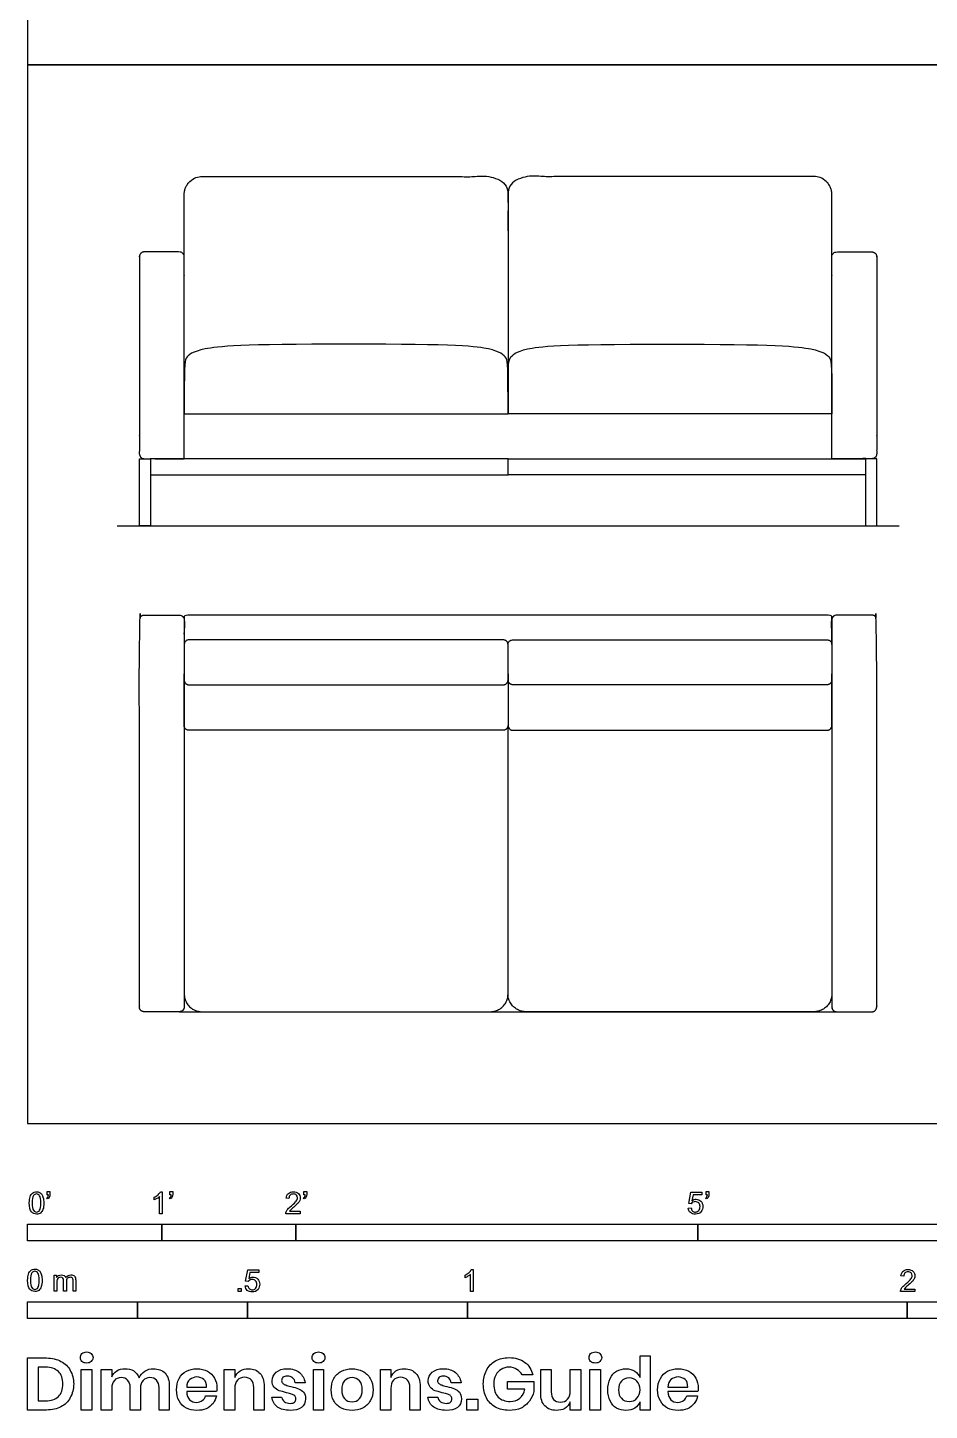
# Model space of a CAD drawing. Header units: metres. Extents: x 0 to 74.2, y -1.2 to 25.5.
# Drawn here: x 0 to 2.05, y -0.652 to 2.491 of the extents above; entities that cross this region are included whole.
import ezdxf

# ---------------------------------------------------------------- set-up
doc = ezdxf.new("R2010")
doc.units = ezdxf.units.M
doc.header["$MEASUREMENT"] = 0
for name, color, linetype, true_color in [('AG-DIAGRAM', 7, 'Continuous', 0xfecc66), ('AG-FURNITURE', 7, 'Continuous', 0x66ccff), ('N-SYMB', 7, 'Continuous', 0x800040), ('X-DIMENSIONS.GUIDE', 7, 'Continuous', 0x800080), ('X-VPRT', 6, 'Continuous', 0xff00ff)]:
    doc.layers.add(name, color=color, linetype=linetype, true_color=true_color)

msp = doc.modelspace()

# ---------------------------------------------------------------- linework, layer by layer
at = {"layer": 'AG-DIAGRAM'}
msp.add_lwpolyline([(0.2032, 1.3589), (1.9812, 1.3589)], dxfattribs=at)
at = {"layer": 'AG-FURNITURE'}
msp.add_line((0.3451, 0.254), (1.8393, 0.254), dxfattribs=at)
for points in [[(0.254, 1.3589), (0.254, 1.5113), (0.2794, 1.5113), (0.2794, 1.3589)], [(0.2794, 1.5113), (0.2794, 1.4747), (1.0922, 1.4747), (1.0922, 1.5113)], [(1.905, 1.5113), (1.905, 1.4747), (1.0922, 1.4747), (1.0922, 1.5113)], [(1.9304, 1.3589), (1.9304, 1.5113), (1.905, 1.5113), (1.905, 1.3589)]]:
    msp.add_lwpolyline(points, close=True, dxfattribs=at)
msp.add_lwpolyline([(1.0922, 0.2945), (1.0922, 0.9047)], dxfattribs=at)
for points, weights, knots in [([(0.356, 1.9703), (0.356, 2.0444), (0.356, 2.1121), (0.356, 2.1526), (0.3965, 2.1526), (0.5443, 2.1526), (0.7302, 2.1526), (0.9039, 2.1526), (1.0517, 2.1526), (1.0922, 2.1526), (1.0922, 2.1121), (1.0922, 2.0444), (1.0922, 1.6129)], [1, 1, 1, 0.707106781187, 1, 1, 1, 1, 1, 0.707106781187, 1, 1, 1], [-1.971836, -1.971836, -1.971836, -1.485655, -1.485655, -1.276895, -1.276895, -0.057042, -0.057042, 1.162812, 1.162812, 1.371572, 1.371572, 1.857753, 1.857753, 1.857753]), ([(1.8284, 1.9703), (1.8284, 2.0444), (1.8284, 2.1121), (1.8284, 2.1526), (1.7879, 2.1526), (1.6401, 2.1526), (1.4541, 2.1526), (1.2805, 2.1526), (1.1327, 2.1526), (1.0922, 2.1526), (1.0922, 2.1121), (1.0922, 2.0444), (1.0922, 1.6129)], [1, 1, 1, 0.707106781187, 1, 1, 1, 1, 1, 0.707106781187, 1, 1, 1], [-1.971836, -1.971836, -1.971836, -1.485655, -1.485655, -1.276895, -1.276895, -0.057042, -0.057042, 1.162812, 1.162812, 1.371572, 1.371572, 1.857753, 1.857753, 1.857753]), ([(0.356, 1.5113), (0.2851, 1.5113), (0.2649, 1.5113), (0.254, 1.5113), (0.254, 1.5222), (0.254, 1.7463), (0.254, 1.9703), (0.254, 1.9812), (0.2649, 1.9812), (0.2796, 1.9812), (0.3451, 1.9812), (0.356, 1.9812), (0.356, 1.9703), (0.356, 1.748), (0.356, 1.5113)], [1, 1, 1, 0.707106781186, 1, 1, 1, 0.707106781186, 1, 1, 1, 0.707106781186, 1, 1, 1], [0, 0, 0, 0.13233, 0.13233, 0.188485, 0.188485, 1.658654, 1.658654, 1.714808, 1.714808, 1.811389, 1.811389, 1.867543, 1.867543, 3.372326, 3.372326, 3.372326]), ([(1.8284, 1.5113), (1.8993, 1.5113), (1.9195, 1.5113), (1.9304, 1.5113), (1.9304, 1.5222), (1.9304, 1.7463), (1.9304, 1.9703), (1.9304, 1.9812), (1.9195, 1.9812), (1.9048, 1.9812), (1.8393, 1.9812), (1.8284, 1.9812), (1.8284, 1.9703), (1.8284, 1.748), (1.8284, 1.5113)], [1, 1, 1, 0.707106781186, 1, 1, 1, 0.707106781186, 1, 1, 1, 0.707106781186, 1, 1, 1], [0, 0, 0, 0.13233, 0.13233, 0.188485, 0.188485, 1.658654, 1.658654, 1.714808, 1.714808, 1.811389, 1.811389, 1.867543, 1.867543, 3.372326, 3.372326, 3.372326]), ([(0.356, 1.1448), (0.356, 1.1557), (0.3451, 1.1557), (0.2826, 1.1557), (0.2649, 1.1557), (0.254, 1.1557), (0.254, 1.1448), (0.254, 0.489), (0.254, 0.2649), (0.254, 0.254), (0.2649, 0.254), (0.2796, 0.254), (0.3451, 0.254), (0.356, 0.254), (0.356, 0.2649), (0.356, 0.4821), (0.356, 1.1448)], [1, 0.707106781195, 1, 1, 1, 0.707106781186, 1, 1, 1, 0.707106781186, 1, 1, 1, 0.707106781186, 1, 1, 1], [0, 0, 0, 0.056154, 0.056154, 0.172097, 0.172097, 0.228251, 0.228251, 1.69842, 1.69842, 1.754574, 1.754574, 1.851156, 1.851156, 1.90731, 1.90731, 3.377438, 3.377438, 3.377438]), ([(1.8284, 1.1448), (1.8284, 1.1557), (1.8393, 1.1557), (1.9018, 1.1557), (1.9195, 1.1557), (1.9304, 1.1557), (1.9304, 1.1448), (1.9304, 0.489), (1.9304, 0.2649), (1.9304, 0.254), (1.9195, 0.254), (1.9048, 0.254), (1.8393, 0.254), (1.8284, 0.254), (1.8284, 0.2649), (1.8284, 0.4821), (1.8284, 1.1448)], [1, 0.707106781195, 1, 1, 1, 0.707106781186, 1, 1, 1, 0.707106781186, 1, 1, 1, 0.707106781186, 1, 1, 1], [0, 0, 0, 0.056154, 0.056154, 0.172097, 0.172097, 0.228251, 0.228251, 1.69842, 1.69842, 1.754574, 1.754574, 1.851156, 1.851156, 1.90731, 1.90731, 3.377438, 3.377438, 3.377438]), ([(1.8283, 1.0886), (1.8284, 1.1076), (1.8284, 1.1448), (1.8284, 1.1557), (1.8175, 1.1557), (1.2623, 1.1557), (1.0922, 1.1557), (0.9221, 1.1557), (0.3669, 1.1557), (0.356, 1.1557), (0.356, 1.1448), (0.356, 1.1076), (0.3561, 1.0886)], [0.95374418418, 1, 1, 0.707106781195, 1, 1, 1, 1, 1, 0.707106781195, 1, 1, 0.95374418418], [-3.554389, -3.554389, -3.554389, -3.437589, -3.437589, -3.38102, -3.38102, -2.892536, -2.892536, -2.404051, -2.404051, -2.347482, -2.347482, -2.230683, -2.230683, -2.230683]), ([(0.7302, 0.9973), (0.4375, 0.9973), (0.3669, 0.9973), (0.356, 0.9973), (0.356, 1.0082), (0.356, 1.0229), (0.356, 1.0886), (0.356, 1.0995), (0.3669, 1.0995), (0.4279, 1.0995), (0.7302, 1.0995), (1.0457, 1.0995), (1.0813, 1.0995), (1.0922, 1.0995), (1.0922, 1.0886), (1.0922, 1.0229), (1.0922, 1.0082), (1.0922, 0.9973), (1.0813, 0.9973), (1.0361, 0.9973), (0.7302, 0.9973)], [1, 1, 1, 0.707106781186, 1, 1, 1, 0.707106781186, 1, 1, 1, 1, 1, 0.707106781186, 1, 1, 1, 0.707106781186, 1, 1, 1], [-1.235469, -1.235469, -1.235469, -0.772517, -0.772517, -0.716363, -0.716363, -0.619782, -0.619782, -0.563628, -0.563628, -0.150765, -0.150765, 0.262097, 0.262097, 0.318251, 0.318251, 0.414833, 0.414833, 0.470987, 0.470987, 0.933938, 0.933938, 0.933938]), ([(1.4541, 0.9973), (1.7469, 0.9973), (1.8175, 0.9973), (1.8284, 0.9973), (1.8284, 1.0082), (1.8284, 1.0229), (1.8284, 1.0886), (1.8284, 1.0995), (1.8175, 1.0995), (1.7565, 1.0995), (1.4541, 1.0995), (1.1387, 1.0995), (1.1031, 1.0995), (1.0922, 1.0995), (1.0922, 1.0886), (1.0922, 1.0229), (1.0922, 1.0082), (1.0922, 0.9973), (1.1031, 0.9973), (1.1483, 0.9973), (1.4541, 0.9973)], [1, 1, 1, 0.707106781186, 1, 1, 1, 0.707106781186, 1, 1, 1, 1, 1, 0.707106781186, 1, 1, 1, 0.707106781186, 1, 1, 1], [-1.235469, -1.235469, -1.235469, -0.772517, -0.772517, -0.716363, -0.716363, -0.619782, -0.619782, -0.563628, -0.563628, -0.150765, -0.150765, 0.262097, 0.262097, 0.318251, 0.318251, 0.414833, 0.414833, 0.470987, 0.470987, 0.933938, 0.933938, 0.933938]), ([(1.0922, 1.0224), (1.0922, 0.9194), (1.0922, 0.9047), (1.0922, 0.8938), (1.0813, 0.8938), (1.0361, 0.8938), (0.7302, 0.8938), (0.4375, 0.8938), (0.3669, 0.8938), (0.356, 0.8938), (0.356, 0.9047), (0.356, 0.9194), (0.356, 1.0224)], [1, 1, 1, 0.707106781186, 1, 1, 1, 1, 1, 0.707106781186, 1, 1, 1], [-1.851156, -1.851156, -1.851156, -1.754574, -1.754574, -1.69842, -1.69842, -1.235469, -1.235469, -0.772517, -0.772517, -0.716363, -0.716363, -0.619782, -0.619782, -0.619782]), ([(1.0922, 1.0224), (1.0922, 0.9194), (1.0922, 0.9047), (1.0922, 0.8938), (1.1031, 0.8938), (1.1483, 0.8938), (1.4541, 0.8938), (1.7469, 0.8938), (1.8175, 0.8938), (1.8284, 0.8938), (1.8284, 0.9047), (1.8284, 0.9194), (1.8284, 1.0224)], [1, 1, 1, 0.707106781186, 1, 1, 1, 1, 1, 0.707106781186, 1, 1, 1], [-1.851156, -1.851156, -1.851156, -1.754574, -1.754574, -1.69842, -1.69842, -1.235469, -1.235469, -0.772517, -0.772517, -0.716363, -0.716363, -0.619782, -0.619782, -0.619782]), ([(0.356, 0.2945), (0.356, 0.254), (0.3965, 0.254), (0.5443, 0.254), (0.7302, 0.254), (0.9162, 0.254), (1.0517, 0.254), (1.0922, 0.254), (1.0922, 0.2945)], [1, 0.707106781187, 1, 1, 1, 1, 1, 0.707106781187, 1], [-1.485655, -1.485655, -1.485655, -1.276895, -1.276895, -0.057042, -0.057042, 1.162812, 1.162812, 1.371572, 1.371572, 1.371572]), ([(1.8284, 0.2945), (1.8284, 0.254), (1.7879, 0.254), (1.6401, 0.254), (1.4541, 0.254), (1.2682, 0.254), (1.1327, 0.254), (1.0922, 0.254), (1.0922, 0.2945)], [1, 0.707106781187, 1, 1, 1, 1, 1, 0.707106781187, 1], [-1.485655, -1.485655, -1.485655, -1.276895, -1.276895, -0.057042, -0.057042, 1.162812, 1.162812, 1.371572, 1.371572, 1.371572])]:
    msp.add_rational_spline(points, weights, degree=2, knots=knots, dxfattribs=at)
for points in [[(0.7302, 1.7716), (0.9794, 1.7716), (1.0646, 1.7617), (1.0922, 1.7409), (1.0922, 1.7211), (1.0922, 1.6129), (0.9929, 1.6129), (0.8677, 1.6129), (0.7302, 1.6129), (0.5928, 1.6129), (0.4681, 1.6129), (0.356, 1.6129), (0.356, 1.7211), (0.356, 1.7409), (0.3837, 1.7617), (0.4815, 1.7716), (0.7302, 1.7716)], [(1.4541, 1.7716), (1.205, 1.7716), (1.1198, 1.7617), (1.0922, 1.7409), (1.0922, 1.7211), (1.0922, 1.6129), (1.1915, 1.6129), (1.3167, 1.6129), (1.4541, 1.6129), (1.5916, 1.6129), (1.7163, 1.6129), (1.8284, 1.6129), (1.8284, 1.7211), (1.8284, 1.7409), (1.8007, 1.7617), (1.7029, 1.7716), (1.4541, 1.7716)]]:
    msp.add_open_spline(points, degree=3, knots=[0, 0, 0, 0, 0.606753, 1.213507, 1.82026, 1.82026, 1.82026, 3.173015, 3.173015, 3.173015, 4.525769, 4.525769, 4.525769, 5.132522, 5.739276, 6.346029, 6.346029, 6.346029, 6.346029], dxfattribs=at)
at = {"layer": 'N-SYMB'}
for points in [[(0.0442, -0.162), (0.0442, -0.1548), (0.0508, -0.1548), (0.0508, -0.1605)], [(0.3021, -0.1551), (0.306, -0.1551), (0.306, -0.2054)], [(0.3232, -0.162), (0.3232, -0.1548), (0.3298, -0.1548), (0.3298, -0.1605)], [(0.628, -0.162), (0.628, -0.1548), (0.6346, -0.1548), (0.6346, -0.1605)], [(1.5089, -0.1825), (1.5032, -0.1819), (1.508, -0.156), (1.533, -0.156), (1.533, -0.162), (1.5129, -0.162), (1.5101, -0.1755)], [(1.5424, -0.162), (1.5424, -0.1548), (1.549, -0.1548), (1.549, -0.1605)], [(0.0451, -0.1713), (0.0436, -0.1689)], [(0.0472, -0.162), (0.0442, -0.162)], [(0.2876, -0.1737), (0.2876, -0.1677)], [(0.306, -0.2054), (0.3, -0.2054), (0.3, -0.1662)], [(0.3241, -0.1713), (0.3226, -0.1689)], [(0.3262, -0.162), (0.3232, -0.162)], [(0.5942, -0.1704), (0.5879, -0.1698)], [(0.6289, -0.1713), (0.6274, -0.1689)], [(0.631, -0.162), (0.628, -0.162)], [(1.5433, -0.1713), (1.5418, -0.1689)], [(1.5454, -0.162), (1.5424, -0.162)], [(0.6198, -0.1996), (0.6198, -0.2054), (0.587, -0.2054)], [(0.5954, -0.1996), (0.6198, -0.1996)], [(1.502, -0.1924), (1.5086, -0.1918)], [(0.0602, -0.3812), (0.0602, -0.345), (0.0657, -0.345), (0.0657, -0.3502)], [(0.5015, -0.3594), (0.4955, -0.3588), (0.5003, -0.3329), (0.5253, -0.3329), (0.5253, -0.3389), (0.5054, -0.3389), (0.5027, -0.3525)], [(0.9946, -0.3507), (0.9946, -0.3446)], [(1.013, -0.3823), (1.0069, -0.3823), (1.0069, -0.3431)], [(1.009, -0.332), (1.013, -0.332), (1.013, -0.3823)], [(0.0663, -0.3625), (0.0663, -0.3812), (0.0602, -0.3812)], [(0.088, -0.3601), (0.088, -0.3812), (0.0816, -0.3812), (0.0816, -0.3577)], [(0.1093, -0.3565), (0.1093, -0.3812), (0.1033, -0.3812), (0.1033, -0.3586)], [(0.4946, -0.3693), (0.5009, -0.3687)], [(2.0175, -0.3766), (2.0175, -0.3823), (1.9846, -0.3823)], [(1.9919, -0.3473), (1.9855, -0.3467)], [(1.9931, -0.3766), (2.0175, -0.3766)]]:
    msp.add_lwpolyline(points, dxfattribs=at)
for points in [[(0, -0.2667), (0, -0.2286), (0.3048, -0.2286), (0.3048, -0.2667)], [(0.3048, -0.2667), (0.3048, -0.2286), (0.6096, -0.2286), (0.6096, -0.2667)], [(0.6096, -0.2667), (0.6096, -0.2286), (1.524, -0.2286), (1.524, -0.2667)], [(1.524, -0.2667), (1.524, -0.2286), (3.048, -0.2286), (3.048, -0.2667)], [(0.4786, -0.3823), (0.4786, -0.3754), (0.4855, -0.3754), (0.4855, -0.3823)], [(0, -0.4436), (0, -0.4055), (0.25, -0.4055), (0.25, -0.4436)], [(0.25, -0.4436), (0.25, -0.4055), (0.5, -0.4055), (0.5, -0.4436)], [(0.5, -0.4436), (0.5, -0.4055), (1, -0.4055), (1, -0.4436)], [(1, -0.4436), (1, -0.4055), (2, -0.4055), (2, -0.4436)], [(2, -0.4436), (2, -0.4055), (3, -0.4055), (3, -0.4436)]]:
    msp.add_lwpolyline(points, close=True, dxfattribs=at)
for points in [[(0.0111, -0.1581), (0.0135, -0.1563), (0.0165, -0.1551), (0.0201, -0.1551)], [(0.0201, -0.1551), (0.0228, -0.1551), (0.0252, -0.1557), (0.0273, -0.1569)], [(0.0273, -0.1569), (0.0294, -0.1578), (0.0309, -0.1596), (0.0324, -0.1614)], [(0.2967, -0.162), (0.2991, -0.1596), (0.3009, -0.1575), (0.3021, -0.1551)], [(0.593, -0.159), (0.5957, -0.1566), (0.5997, -0.1551), (0.6042, -0.1551)], [(0.6042, -0.1551), (0.609, -0.1551), (0.6129, -0.1566), (0.6156, -0.1593)], [(0.0038, -0.1807), (0.0038, -0.1749), (0.0044, -0.1701), (0.0056, -0.1665)], [(0.009, -0.2011), (0.0056, -0.1969), (0.0038, -0.1903), (0.0038, -0.1807)], [(0.0056, -0.1665), (0.0068, -0.1629), (0.0086, -0.1602), (0.0111, -0.1581)], [(0.0135, -0.1638), (0.0114, -0.1668), (0.0102, -0.1725), (0.0102, -0.1807)], [(0.0102, -0.1807), (0.0102, -0.1891), (0.0111, -0.1945), (0.0132, -0.1972)], [(0.0201, -0.1602), (0.0174, -0.1602), (0.015, -0.1614), (0.0135, -0.1638)], [(0.0273, -0.1644), (0.0255, -0.1617), (0.0231, -0.1602), (0.0201, -0.1602)], [(0.0303, -0.1807), (0.0303, -0.1725), (0.0291, -0.1671), (0.0273, -0.1644)], [(0.0273, -0.1972), (0.0291, -0.1945), (0.0303, -0.1891), (0.0303, -0.1807)], [(0.0324, -0.1614), (0.0336, -0.1635), (0.0346, -0.1659), (0.0355, -0.1689)], [(0.0367, -0.1807), (0.0367, -0.1867), (0.0361, -0.1915), (0.0349, -0.1951)], [(0.0355, -0.1689), (0.0361, -0.1719), (0.0367, -0.1758), (0.0367, -0.1807)], [(0.0436, -0.1689), (0.0448, -0.1683), (0.0457, -0.1677), (0.0463, -0.1665)], [(0.0496, -0.1671), (0.0487, -0.1689), (0.0472, -0.1704), (0.0451, -0.1713)], [(0.0463, -0.1665), (0.0469, -0.1653), (0.0472, -0.1638), (0.0472, -0.162)], [(0.0508, -0.1605), (0.0508, -0.1635), (0.0505, -0.1659), (0.0496, -0.1671)], [(0.2876, -0.1677), (0.2909, -0.1662), (0.294, -0.1641), (0.2967, -0.162)], [(0.294, -0.1704), (0.2915, -0.1719), (0.2894, -0.1731), (0.2876, -0.1737)], [(0.3, -0.1662), (0.2985, -0.1677), (0.2964, -0.1692), (0.294, -0.1704)], [(0.3226, -0.1689), (0.3238, -0.1683), (0.3247, -0.1677), (0.3253, -0.1665)], [(0.3286, -0.1671), (0.3277, -0.1689), (0.3262, -0.1704), (0.3241, -0.1713)], [(0.3253, -0.1665), (0.3259, -0.1653), (0.3262, -0.1638), (0.3262, -0.162)], [(0.3298, -0.1605), (0.3298, -0.1635), (0.3295, -0.1659), (0.3286, -0.1671)], [(0.5879, -0.1698), (0.5885, -0.165), (0.59, -0.1614), (0.593, -0.159)], [(0.5915, -0.1945), (0.5936, -0.1924), (0.596, -0.19), (0.5997, -0.187)], [(0.5969, -0.1629), (0.5951, -0.1647), (0.5942, -0.1671), (0.5942, -0.1704)], [(0.6042, -0.1602), (0.6012, -0.1602), (0.5988, -0.1611), (0.5969, -0.1629)], [(0.5997, -0.187), (0.6051, -0.1825), (0.6087, -0.1789), (0.6108, -0.1764)], [(0.6111, -0.1629), (0.6093, -0.1611), (0.6069, -0.1602), (0.6042, -0.1602)], [(0.6147, -0.1813), (0.6126, -0.1834), (0.6096, -0.1861), (0.6051, -0.19)], [(0.6108, -0.1764), (0.6126, -0.1737), (0.6135, -0.1713), (0.6135, -0.1689)], [(0.6135, -0.1689), (0.6135, -0.1665), (0.6126, -0.1644), (0.6111, -0.1629)], [(0.6186, -0.1749), (0.6177, -0.1771), (0.6165, -0.1789), (0.6147, -0.1813)], [(0.6156, -0.1593), (0.6186, -0.162), (0.6198, -0.1653), (0.6198, -0.1692)], [(0.6198, -0.1692), (0.6198, -0.171), (0.6195, -0.1731), (0.6186, -0.1749)], [(0.6274, -0.1689), (0.6286, -0.1683), (0.6295, -0.1677), (0.6301, -0.1665)], [(0.6334, -0.1671), (0.6325, -0.1689), (0.631, -0.1704), (0.6289, -0.1713)], [(0.6301, -0.1665), (0.6307, -0.1653), (0.631, -0.1638), (0.631, -0.162)], [(0.6346, -0.1605), (0.6346, -0.1635), (0.6343, -0.1659), (0.6334, -0.1671)], [(1.5126, -0.1792), (1.511, -0.1801), (1.5098, -0.1813), (1.5089, -0.1825)], [(1.5101, -0.1755), (1.5132, -0.1734), (1.5165, -0.1722), (1.5198, -0.1722)], [(1.518, -0.1777), (1.5162, -0.1777), (1.5144, -0.1783), (1.5126, -0.1792)], [(1.5258, -0.1807), (1.5237, -0.1789), (1.5213, -0.1777), (1.518, -0.1777)], [(1.5198, -0.1722), (1.524, -0.1722), (1.5276, -0.1737), (1.5306, -0.1767)], [(1.5288, -0.1891), (1.5288, -0.1855), (1.5276, -0.1828), (1.5258, -0.1807)], [(1.5306, -0.1767), (1.5336, -0.1798), (1.5351, -0.1837), (1.5351, -0.1885)], [(1.5351, -0.1885), (1.5351, -0.193), (1.5339, -0.1969), (1.5312, -0.2002)], [(1.5418, -0.1689), (1.543, -0.1683), (1.5439, -0.1677), (1.5445, -0.1665)], [(1.5478, -0.1671), (1.5469, -0.1689), (1.5454, -0.1704), (1.5433, -0.1713)], [(1.5445, -0.1665), (1.5451, -0.1653), (1.5454, -0.1638), (1.5454, -0.162)], [(1.549, -0.1605), (1.549, -0.1635), (1.5487, -0.1659), (1.5478, -0.1671)], [(0.0201, -0.206), (0.0153, -0.206), (0.0117, -0.2048), (0.009, -0.2011)], [(0.0132, -0.1972), (0.015, -0.1999), (0.0174, -0.2014), (0.0201, -0.2014)], [(0.0201, -0.2014), (0.0231, -0.2014), (0.0255, -0.1999), (0.0273, -0.1972)], [(0.0294, -0.2036), (0.027, -0.2054), (0.024, -0.206), (0.0201, -0.206)], [(0.0349, -0.1951), (0.0336, -0.1987), (0.0318, -0.2014), (0.0294, -0.2036)], [(0.587, -0.2054), (0.5867, -0.2042), (0.587, -0.2027), (0.5876, -0.2011)], [(0.5876, -0.2011), (0.5885, -0.199), (0.5897, -0.1966), (0.5915, -0.1945)], [(0.5982, -0.1963), (0.5969, -0.1972), (0.596, -0.1984), (0.5954, -0.1996)], [(0.6051, -0.19), (0.6015, -0.193), (0.5991, -0.1951), (0.5982, -0.1963)], [(1.5071, -0.2027), (1.5041, -0.1999), (1.5026, -0.1966), (1.502, -0.1924)], [(1.5183, -0.206), (1.5135, -0.206), (1.5098, -0.2051), (1.5071, -0.2027)], [(1.5086, -0.1918), (1.5089, -0.1951), (1.5101, -0.1972), (1.512, -0.199)], [(1.512, -0.199), (1.5135, -0.2005), (1.5156, -0.2014), (1.5183, -0.2014)], [(1.5183, -0.2014), (1.521, -0.2014), (1.5237, -0.2002), (1.5258, -0.1978)], [(1.5312, -0.2002), (1.5282, -0.2045), (1.5237, -0.206), (1.5183, -0.206)], [(1.5258, -0.1978), (1.5276, -0.1957), (1.5288, -0.1927), (1.5288, -0.1891)], [(0, -0.3565), (0, -0.3508), (0.0006, -0.3459), (0.0018, -0.3423)], [(0.0018, -0.3423), (0.003, -0.3387), (0.0048, -0.336), (0.0072, -0.3339)], [(0.0096, -0.3396), (0.0075, -0.3426), (0.0063, -0.3484), (0.0063, -0.3565)], [(0.0072, -0.3339), (0.0096, -0.3321), (0.0127, -0.3309), (0.0163, -0.3309)], [(0.0163, -0.336), (0.0136, -0.336), (0.0111, -0.3372), (0.0096, -0.3396)], [(0.0163, -0.3309), (0.019, -0.3309), (0.0214, -0.3315), (0.0235, -0.3327)], [(0.0235, -0.3402), (0.0217, -0.3375), (0.0193, -0.336), (0.0163, -0.336)], [(0.0235, -0.3327), (0.0256, -0.3336), (0.0271, -0.3354), (0.0286, -0.3372)], [(0.0265, -0.3565), (0.0265, -0.3484), (0.0253, -0.3429), (0.0235, -0.3402)], [(0.0286, -0.3372), (0.0298, -0.3393), (0.0307, -0.3417), (0.0316, -0.3447)], [(0.0316, -0.3447), (0.0322, -0.3478), (0.0328, -0.3517), (0.0328, -0.3565)], [(0.0702, -0.3459), (0.072, -0.3447), (0.0741, -0.3441), (0.0765, -0.3441)], [(0.0765, -0.3441), (0.0792, -0.3441), (0.0816, -0.3447), (0.0831, -0.3459)], [(0.0867, -0.3505), (0.0898, -0.3462), (0.0934, -0.3441), (0.0982, -0.3441)], [(0.0982, -0.3441), (0.1018, -0.3441), (0.1045, -0.3453), (0.1063, -0.3472)], [(0.9946, -0.3446), (0.9979, -0.3431), (1.0009, -0.341), (1.0036, -0.3389)], [(1.0069, -0.3431), (1.0054, -0.3446), (1.0033, -0.3461), (1.0009, -0.3473)], [(1.0036, -0.3389), (1.006, -0.3365), (1.0078, -0.3344), (1.009, -0.332)], [(1.9855, -0.3467), (1.9861, -0.3419), (1.9877, -0.3383), (1.9907, -0.3359)], [(1.9907, -0.3359), (1.9934, -0.3335), (1.9973, -0.332), (2.0018, -0.332)], [(1.9946, -0.3398), (1.9928, -0.3416), (1.9919, -0.344), (1.9919, -0.3473)], [(2.0018, -0.3371), (1.9988, -0.3371), (1.9964, -0.338), (1.9946, -0.3398)], [(2.0018, -0.332), (2.0066, -0.332), (2.0105, -0.3335), (2.0133, -0.3362)], [(2.0087, -0.3398), (2.0069, -0.338), (2.0045, -0.3371), (2.0018, -0.3371)], [(2.0111, -0.3458), (2.0111, -0.3434), (2.0102, -0.3413), (2.0087, -0.3398)], [(2.0133, -0.3362), (2.0163, -0.3389), (2.0175, -0.3422), (2.0175, -0.3461)], [(0.0051, -0.377), (0.0018, -0.3728), (0, -0.3661), (0, -0.3565)], [(0.0163, -0.3818), (0.0114, -0.3818), (0.0078, -0.3806), (0.0051, -0.377)], [(0.0063, -0.3565), (0.0063, -0.3649), (0.0072, -0.3703), (0.0093, -0.3731)], [(0.0093, -0.3731), (0.0111, -0.3758), (0.0136, -0.3773), (0.0163, -0.3773)], [(0.0163, -0.3773), (0.0193, -0.3773), (0.0217, -0.3758), (0.0235, -0.3731)], [(0.0235, -0.3731), (0.0253, -0.3703), (0.0265, -0.3649), (0.0265, -0.3565)], [(0.031, -0.3709), (0.0298, -0.3746), (0.028, -0.3773), (0.0256, -0.3794)], [(0.0328, -0.3565), (0.0328, -0.3625), (0.0322, -0.3673), (0.031, -0.3709)], [(0.0657, -0.3502), (0.0669, -0.3484), (0.0684, -0.3469), (0.0702, -0.3459)], [(0.0672, -0.355), (0.0666, -0.3568), (0.0663, -0.3592), (0.0663, -0.3625)], [(0.0705, -0.3511), (0.069, -0.352), (0.0681, -0.3532), (0.0672, -0.355)], [(0.0753, -0.3496), (0.0735, -0.3496), (0.072, -0.3499), (0.0705, -0.3511)], [(0.0801, -0.3517), (0.0792, -0.3502), (0.0774, -0.3496), (0.0753, -0.3496)], [(0.0816, -0.3577), (0.0816, -0.355), (0.0813, -0.3529), (0.0801, -0.3517)], [(0.0831, -0.3459), (0.0849, -0.3472), (0.0861, -0.3487), (0.0867, -0.3505)], [(0.0904, -0.352), (0.0886, -0.3538), (0.088, -0.3565), (0.088, -0.3601)], [(0.0967, -0.3496), (0.0943, -0.3496), (0.0922, -0.3505), (0.0904, -0.352)], [(0.1003, -0.3505), (0.0994, -0.3499), (0.0982, -0.3496), (0.0967, -0.3496)], [(0.1027, -0.3532), (0.1021, -0.352), (0.1015, -0.3511), (0.1003, -0.3505)], [(0.1033, -0.3586), (0.1033, -0.3559), (0.103, -0.3544), (0.1027, -0.3532)], [(0.1063, -0.3472), (0.1084, -0.3493), (0.1093, -0.3523), (0.1093, -0.3565)], [(0.4994, -0.3796), (0.4967, -0.3769), (0.4949, -0.3735), (0.4946, -0.3693)], [(0.5009, -0.3687), (0.5015, -0.372), (0.5024, -0.3741), (0.5042, -0.376)], [(0.5051, -0.3561), (0.5036, -0.357), (0.5024, -0.3582), (0.5015, -0.3594)], [(0.5027, -0.3525), (0.5057, -0.3504), (0.5087, -0.3491), (0.512, -0.3491)], [(0.5042, -0.376), (0.506, -0.3775), (0.5081, -0.3784), (0.5105, -0.3784)], [(0.5105, -0.3546), (0.5084, -0.3546), (0.5066, -0.3552), (0.5051, -0.3561)], [(0.5184, -0.3576), (0.5163, -0.3558), (0.5136, -0.3546), (0.5105, -0.3546)], [(0.5105, -0.3784), (0.5136, -0.3784), (0.516, -0.3772), (0.5181, -0.3748)], [(0.5238, -0.3772), (0.5205, -0.3814), (0.5163, -0.3829), (0.5105, -0.3829)], [(0.512, -0.3491), (0.5166, -0.3491), (0.5202, -0.3507), (0.5232, -0.3537)], [(0.5181, -0.3748), (0.5202, -0.3726), (0.5211, -0.3696), (0.5211, -0.366)], [(0.5211, -0.366), (0.5211, -0.3624), (0.5202, -0.3597), (0.5184, -0.3576)], [(0.5232, -0.3537), (0.5262, -0.3567), (0.5277, -0.3606), (0.5277, -0.3654)], [(0.5277, -0.3654), (0.5277, -0.3699), (0.5265, -0.3738), (0.5238, -0.3772)], [(1.0009, -0.3473), (0.9985, -0.3488), (0.9964, -0.3501), (0.9946, -0.3507)], [(1.9852, -0.3781), (1.9861, -0.376), (1.9873, -0.3735), (1.9892, -0.3714)], [(1.9892, -0.3714), (1.9913, -0.3693), (1.9937, -0.3669), (1.9973, -0.3639)], [(1.9958, -0.3732), (1.9946, -0.3741), (1.9937, -0.3754), (1.9931, -0.3766)], [(2.0027, -0.3669), (1.9991, -0.3699), (1.9967, -0.372), (1.9958, -0.3732)], [(1.9973, -0.3639), (2.0027, -0.3594), (2.0063, -0.3558), (2.0084, -0.3534)], [(2.0123, -0.3582), (2.0102, -0.3603), (2.0072, -0.363), (2.0027, -0.3669)], [(2.0084, -0.3534), (2.0102, -0.3507), (2.0111, -0.3482), (2.0111, -0.3458)], [(2.0163, -0.3519), (2.0154, -0.354), (2.0142, -0.3558), (2.0123, -0.3582)], [(2.0175, -0.3461), (2.0175, -0.3479), (2.0172, -0.3501), (2.0163, -0.3519)], [(0.0256, -0.3794), (0.0232, -0.3812), (0.0202, -0.3818), (0.0163, -0.3818)], [(0.5105, -0.3829), (0.506, -0.3829), (0.5024, -0.382), (0.4994, -0.3796)], [(1.9846, -0.3823), (1.9843, -0.3811), (1.9846, -0.3796), (1.9852, -0.3781)]]:
    msp.add_open_spline(points, degree=3, dxfattribs=at)
at = {"layer": 'X-DIMENSIONS.GUIDE'}
for points in [[(0.0426, -0.6514), (0, -0.6514), (0, -0.533), (0.0426, -0.533)], [(1.3926, -0.5778), (1.3926, -0.5279), (1.4157, -0.5279), (1.4157, -0.6514), (1.3926, -0.6514), (1.3926, -0.6326)], [(0.0404, -0.5539), (0.0238, -0.5539), (0.0238, -0.6305), (0.0404, -0.6305)], [(0.1913, -0.6023), (0.1913, -0.6514), (0.1675, -0.6514), (0.1675, -0.559), (0.1913, -0.559), (0.1913, -0.5763)], [(0.4707, -0.6023), (0.4707, -0.6514), (0.4469, -0.6514), (0.4469, -0.559), (0.4707, -0.559), (0.4707, -0.5778)], [(0.8259, -0.6023), (0.8259, -0.6514), (0.8021, -0.6514), (0.8021, -0.559), (0.8259, -0.559), (0.8259, -0.5778)], [(1.1666, -0.6131), (1.1666, -0.559), (1.1905, -0.559), (1.1905, -0.6102)], [(1.2576, -0.559), (1.2576, -0.6514), (1.2338, -0.6514), (1.2338, -0.6326)], [(1.2338, -0.6081), (1.2338, -0.559), (1.2576, -0.559)], [(0.631, -0.5893), (0.6086, -0.5893)], [(0.9854, -0.5893), (0.9631, -0.5893)], [(1.1305, -0.6038), (1.0908, -0.6038), (1.0908, -0.5864), (1.1508, -0.5864), (1.1508, -0.6095)], [(1.1486, -0.5713), (1.124, -0.5713)], [(0.2563, -0.6023), (0.2563, -0.6514), (0.2332, -0.6514), (0.2332, -0.6001)], [(0.322, -0.598), (0.322, -0.6514), (0.2989, -0.6514), (0.2989, -0.6001)], [(0.3617, -0.5994), (0.4064, -0.5994)], [(0.4295, -0.6095), (0.3617, -0.6095)], [(0.4043, -0.6189), (0.4295, -0.6189)], [(0.5378, -0.598), (0.5378, -0.6514), (0.514, -0.6514), (0.514, -0.6001)], [(0.5552, -0.6218), (0.5775, -0.6218)], [(0.8923, -0.598), (0.8923, -0.6514), (0.8692, -0.6514), (0.8692, -0.6001)], [(0.9096, -0.6218), (0.9327, -0.6218)], [(1.4554, -0.5994), (1.5009, -0.5994)], [(1.524, -0.6095), (1.4554, -0.6095)], [(1.4987, -0.6189), (1.5233, -0.6189)]]:
    msp.add_lwpolyline(points, dxfattribs=at)
for points in [[(0.1458, -0.559), (0.1458, -0.6514), (0.122, -0.6514), (0.122, -0.559)], [(0.6728, -0.559), (0.6728, -0.6514), (0.6497, -0.6514), (0.6497, -0.559)], [(1.3024, -0.559), (1.3024, -0.6514), (1.2785, -0.6514), (1.2785, -0.559)], [(1.0237, -0.6269), (1.0237, -0.6514), (0.9984, -0.6514), (0.9984, -0.6269)]]:
    msp.add_lwpolyline(points, close=True, dxfattribs=at)
for points in [[(0.0426, -0.533), (0.0556, -0.533), (0.0664, -0.5359), (0.0758, -0.5409)], [(0.1198, -0.5323), (0.1198, -0.5287), (0.1206, -0.5251), (0.1235, -0.5229)], [(0.1235, -0.5409), (0.1206, -0.5388), (0.1198, -0.5359), (0.1198, -0.5323)], [(0.1235, -0.5229), (0.1263, -0.5207), (0.1299, -0.5193), (0.1343, -0.5193)], [(0.1343, -0.5193), (0.1386, -0.5193), (0.1422, -0.5207), (0.1444, -0.5229)], [(0.1444, -0.5229), (0.1473, -0.5251), (0.1487, -0.5287), (0.1487, -0.5323)], [(0.1487, -0.5323), (0.1487, -0.5359), (0.1473, -0.5388), (0.1444, -0.5409)], [(0.6469, -0.5323), (0.6469, -0.5287), (0.6483, -0.5251), (0.6505, -0.5229)], [(0.6505, -0.5409), (0.6483, -0.5388), (0.6469, -0.5359), (0.6469, -0.5323)], [(0.6505, -0.5229), (0.6533, -0.5207), (0.657, -0.5193), (0.6613, -0.5193)], [(0.6613, -0.5193), (0.6656, -0.5193), (0.6692, -0.5207), (0.6721, -0.5229)], [(0.6721, -0.5229), (0.6743, -0.5251), (0.6757, -0.5287), (0.6757, -0.5323)], [(0.6757, -0.5323), (0.6757, -0.5359), (0.6743, -0.5388), (0.6721, -0.5409)], [(1.0634, -0.5395), (1.0728, -0.5344), (1.0829, -0.5323), (1.0945, -0.5323)], [(1.0945, -0.5323), (1.1089, -0.5323), (1.1204, -0.5359), (1.1305, -0.5431)], [(1.2764, -0.5323), (1.2764, -0.5287), (1.2771, -0.5251), (1.28, -0.5229)], [(1.28, -0.5409), (1.2771, -0.5388), (1.2764, -0.5359), (1.2764, -0.5323)], [(1.28, -0.5229), (1.2829, -0.5207), (1.2865, -0.5193), (1.2908, -0.5193)], [(1.2908, -0.5193), (1.2951, -0.5193), (1.2988, -0.5207), (1.3009, -0.5229)], [(1.3009, -0.5229), (1.3038, -0.5251), (1.3053, -0.5287), (1.3053, -0.5323)], [(1.3053, -0.5323), (1.3053, -0.5359), (1.3038, -0.5388), (1.3009, -0.5409)], [(0.07, -0.564), (0.0628, -0.5575), (0.0534, -0.5539), (0.0404, -0.5539)], [(0.0801, -0.5922), (0.0801, -0.5799), (0.0772, -0.5705), (0.07, -0.564)], [(0.0758, -0.5409), (0.0852, -0.5453), (0.0924, -0.5525), (0.0967, -0.5612)], [(0.0967, -0.5612), (0.1018, -0.5698), (0.1047, -0.5807), (0.1047, -0.5922)], [(0.1343, -0.5446), (0.1299, -0.5446), (0.1263, -0.5438), (0.1235, -0.5409)], [(0.1444, -0.5409), (0.1422, -0.5438), (0.1386, -0.5446), (0.1343, -0.5446)], [(0.1913, -0.5763), (0.1935, -0.5705), (0.1971, -0.5655), (0.2029, -0.5626)], [(0.2029, -0.5626), (0.2079, -0.559), (0.2144, -0.5575), (0.2209, -0.5575)], [(0.2209, -0.5575), (0.2289, -0.5575), (0.2354, -0.559), (0.2411, -0.5626)], [(0.2411, -0.5626), (0.2462, -0.5662), (0.2505, -0.5713), (0.2534, -0.5785)], [(0.2534, -0.5785), (0.2563, -0.572), (0.2606, -0.5669), (0.2664, -0.5633)], [(0.2664, -0.5633), (0.2722, -0.559), (0.2787, -0.5575), (0.2859, -0.5575)], [(0.2859, -0.5575), (0.2967, -0.5575), (0.3061, -0.5612), (0.3126, -0.5677)], [(0.3444, -0.5799), (0.348, -0.5727), (0.3537, -0.5669), (0.361, -0.5633)], [(0.361, -0.5633), (0.3675, -0.5597), (0.3754, -0.5575), (0.3848, -0.5575)], [(0.3848, -0.5575), (0.3942, -0.5575), (0.4021, -0.5597), (0.4086, -0.5633)], [(0.4086, -0.5633), (0.4158, -0.5669), (0.4209, -0.5727), (0.4245, -0.5792)], [(0.4707, -0.5778), (0.4736, -0.5713), (0.4772, -0.5662), (0.483, -0.5626)], [(0.483, -0.5626), (0.4887, -0.559), (0.4952, -0.5575), (0.5025, -0.5575)], [(0.5025, -0.5575), (0.5133, -0.5575), (0.522, -0.5612), (0.5285, -0.5684)], [(0.5559, -0.585), (0.5559, -0.577), (0.5588, -0.5705), (0.5653, -0.5655)], [(0.5653, -0.5655), (0.571, -0.5604), (0.5797, -0.5575), (0.5905, -0.5575)], [(0.5905, -0.5575), (0.6021, -0.5575), (0.6108, -0.5604), (0.618, -0.5662)], [(0.6613, -0.5446), (0.657, -0.5446), (0.6533, -0.5438), (0.6505, -0.5409)], [(0.6721, -0.5409), (0.6692, -0.5438), (0.6656, -0.5446), (0.6613, -0.5446)], [(0.6959, -0.5799), (0.7003, -0.5727), (0.7061, -0.5669), (0.7133, -0.5633)], [(0.7133, -0.5633), (0.7205, -0.5597), (0.7284, -0.5575), (0.7378, -0.5575)], [(0.7378, -0.5575), (0.7465, -0.5575), (0.7544, -0.5597), (0.7616, -0.5633)], [(0.7616, -0.5633), (0.7689, -0.5669), (0.7746, -0.5727), (0.779, -0.5799)], [(0.8259, -0.5778), (0.8281, -0.5713), (0.8324, -0.5662), (0.8374, -0.5626)], [(0.8374, -0.5626), (0.8432, -0.559), (0.8497, -0.5575), (0.8569, -0.5575)], [(0.8569, -0.5575), (0.8678, -0.5575), (0.8764, -0.5612), (0.8829, -0.5684)], [(0.9104, -0.585), (0.9104, -0.577), (0.914, -0.5705), (0.9197, -0.5655)], [(0.9197, -0.5655), (0.9262, -0.5604), (0.9342, -0.5575), (0.945, -0.5575)], [(0.945, -0.5575), (0.9566, -0.5575), (0.9659, -0.5604), (0.9724, -0.5662)], [(1.036, -0.5922), (1.036, -0.5807), (1.0381, -0.5705), (1.0432, -0.5612)], [(1.0432, -0.5612), (1.0482, -0.5518), (1.0547, -0.5453), (1.0634, -0.5395)], [(1.0764, -0.559), (1.0713, -0.5619), (1.067, -0.5662), (1.0641, -0.572)], [(1.0945, -0.5539), (1.088, -0.5539), (1.0815, -0.5554), (1.0764, -0.559)], [(1.1125, -0.559), (1.1074, -0.5554), (1.1017, -0.5539), (1.0945, -0.5539)], [(1.124, -0.5713), (1.1212, -0.5662), (1.1176, -0.5619), (1.1125, -0.559)], [(1.1305, -0.5431), (1.1399, -0.5496), (1.1457, -0.5597), (1.1486, -0.5713)], [(1.2908, -0.5446), (1.2865, -0.5446), (1.2829, -0.5438), (1.28, -0.5409)], [(1.3009, -0.5409), (1.2988, -0.5438), (1.2951, -0.5446), (1.2908, -0.5446)], [(1.3247, -0.5799), (1.3276, -0.5727), (1.3327, -0.5669), (1.3392, -0.5633)], [(1.3392, -0.5633), (1.3457, -0.5597), (1.3522, -0.5575), (1.3601, -0.5575)], [(1.3601, -0.5575), (1.3681, -0.5575), (1.3746, -0.5597), (1.3803, -0.5633)], [(1.3803, -0.5633), (1.3861, -0.5669), (1.3897, -0.572), (1.3926, -0.5778)], [(1.4388, -0.5799), (1.4424, -0.5727), (1.4482, -0.5669), (1.4547, -0.5633)], [(1.4547, -0.5633), (1.4619, -0.5597), (1.4699, -0.5575), (1.4792, -0.5575)], [(1.4792, -0.5575), (1.4879, -0.5575), (1.4966, -0.5597), (1.5031, -0.5633)], [(1.5031, -0.5633), (1.5103, -0.5669), (1.5153, -0.5727), (1.5189, -0.5792)], [(0.07, -0.6204), (0.0772, -0.6139), (0.0801, -0.6045), (0.0801, -0.5922)], [(0.1047, -0.5922), (0.1047, -0.6038), (0.1018, -0.6146), (0.0967, -0.6232)], [(0.1971, -0.5843), (0.1928, -0.5886), (0.1913, -0.5944), (0.1913, -0.6023)], [(0.213, -0.5778), (0.2058, -0.5778), (0.2007, -0.5799), (0.1971, -0.5843)], [(0.2274, -0.5835), (0.2238, -0.5799), (0.2187, -0.5778), (0.213, -0.5778)], [(0.2332, -0.6001), (0.2332, -0.5929), (0.231, -0.5879), (0.2274, -0.5835)], [(0.2628, -0.5843), (0.2585, -0.5886), (0.2563, -0.5944), (0.2563, -0.6023)], [(0.2779, -0.5778), (0.2714, -0.5778), (0.2664, -0.5799), (0.2628, -0.5843)], [(0.2931, -0.5835), (0.2895, -0.5799), (0.2844, -0.5778), (0.2779, -0.5778)], [(0.2989, -0.6001), (0.2989, -0.5929), (0.2967, -0.5879), (0.2931, -0.5835)], [(0.3126, -0.5677), (0.3191, -0.5749), (0.322, -0.585), (0.322, -0.598)], [(0.3386, -0.6052), (0.3386, -0.5958), (0.34, -0.5871), (0.3444, -0.5799)], [(0.3689, -0.5821), (0.3646, -0.5857), (0.3617, -0.5915), (0.3617, -0.5994)], [(0.3848, -0.5763), (0.3783, -0.5763), (0.3732, -0.5785), (0.3689, -0.5821)], [(0.4007, -0.5821), (0.3963, -0.5785), (0.3913, -0.5763), (0.3848, -0.5763)], [(0.4064, -0.5994), (0.4072, -0.5915), (0.405, -0.5857), (0.4007, -0.5821)], [(0.4245, -0.5792), (0.4288, -0.5857), (0.4303, -0.5929), (0.4303, -0.6016)], [(0.4772, -0.5835), (0.4729, -0.5879), (0.4707, -0.5944), (0.4707, -0.6023)], [(0.4931, -0.577), (0.4866, -0.577), (0.4808, -0.5792), (0.4772, -0.5835)], [(0.509, -0.5835), (0.5046, -0.5792), (0.4996, -0.577), (0.4931, -0.577)], [(0.514, -0.6001), (0.514, -0.5929), (0.5126, -0.5871), (0.509, -0.5835)], [(0.5285, -0.5684), (0.535, -0.5749), (0.5378, -0.585), (0.5378, -0.598)], [(0.5602, -0.5994), (0.5573, -0.5958), (0.5559, -0.5908), (0.5559, -0.585)], [(0.5804, -0.577), (0.5783, -0.5792), (0.5775, -0.5814), (0.5775, -0.585)], [(0.5775, -0.585), (0.5775, -0.5871), (0.5783, -0.5893), (0.5804, -0.5908)], [(0.5898, -0.5742), (0.5862, -0.5742), (0.5833, -0.5749), (0.5804, -0.577)], [(0.5804, -0.5908), (0.5819, -0.5929), (0.584, -0.5936), (0.5869, -0.5944)], [(0.5869, -0.5944), (0.5898, -0.5958), (0.5934, -0.5965), (0.5985, -0.598)], [(0.6021, -0.5785), (0.5992, -0.5756), (0.5949, -0.5742), (0.5898, -0.5742)], [(0.6086, -0.5893), (0.6079, -0.5843), (0.6057, -0.5807), (0.6021, -0.5785)], [(0.618, -0.5662), (0.6245, -0.572), (0.6288, -0.5792), (0.631, -0.5893)], [(0.6902, -0.6052), (0.6902, -0.5958), (0.6916, -0.5871), (0.6959, -0.5799)], [(0.7205, -0.585), (0.7162, -0.59), (0.714, -0.5965), (0.714, -0.6052)], [(0.7378, -0.5778), (0.7306, -0.5778), (0.7255, -0.5807), (0.7205, -0.585)], [(0.7544, -0.585), (0.7494, -0.5807), (0.7443, -0.5778), (0.7378, -0.5778)], [(0.7609, -0.6052), (0.7609, -0.5965), (0.7588, -0.59), (0.7544, -0.585)], [(0.779, -0.5799), (0.7833, -0.5871), (0.7855, -0.5958), (0.7855, -0.6052)], [(0.8317, -0.5835), (0.8273, -0.5879), (0.8259, -0.5944), (0.8259, -0.6023)], [(0.8475, -0.577), (0.8411, -0.577), (0.8353, -0.5792), (0.8317, -0.5835)], [(0.8634, -0.5835), (0.8598, -0.5792), (0.854, -0.577), (0.8475, -0.577)], [(0.8692, -0.6001), (0.8692, -0.5929), (0.867, -0.5871), (0.8634, -0.5835)], [(0.8829, -0.5684), (0.8894, -0.5749), (0.8923, -0.585), (0.8923, -0.598)], [(0.9154, -0.5994), (0.9125, -0.5958), (0.9104, -0.5908), (0.9104, -0.585)], [(0.9356, -0.577), (0.9335, -0.5792), (0.932, -0.5814), (0.932, -0.585)], [(0.932, -0.585), (0.932, -0.5871), (0.9327, -0.5893), (0.9349, -0.5908)], [(0.9349, -0.5908), (0.9363, -0.5929), (0.9385, -0.5936), (0.9414, -0.5944)], [(0.945, -0.5742), (0.9407, -0.5742), (0.9378, -0.5749), (0.9356, -0.577)], [(0.9414, -0.5944), (0.9443, -0.5958), (0.9479, -0.5965), (0.953, -0.598)], [(0.9573, -0.5785), (0.9537, -0.5756), (0.9501, -0.5742), (0.945, -0.5742)], [(0.9631, -0.5893), (0.9623, -0.5843), (0.9602, -0.5807), (0.9573, -0.5785)], [(0.9724, -0.5662), (0.9797, -0.572), (0.9833, -0.5792), (0.9854, -0.5893)], [(1.0432, -0.624), (1.0381, -0.6146), (1.036, -0.6045), (1.036, -0.5922)], [(1.0641, -0.572), (1.0612, -0.5778), (1.0598, -0.585), (1.0598, -0.5922)], [(1.0598, -0.5922), (1.0598, -0.6052), (1.0634, -0.6146), (1.0699, -0.6218)], [(1.319, -0.6052), (1.319, -0.5958), (1.3211, -0.5871), (1.3247, -0.5799)], [(1.35, -0.5857), (1.3457, -0.59), (1.3435, -0.5973), (1.3435, -0.6052)], [(1.3673, -0.5785), (1.3601, -0.5785), (1.3543, -0.5807), (1.35, -0.5857)], [(1.3854, -0.5857), (1.3811, -0.5807), (1.3746, -0.5785), (1.3673, -0.5785)], [(1.3926, -0.6052), (1.3926, -0.5973), (1.3897, -0.5908), (1.3854, -0.5857)], [(1.4323, -0.6052), (1.4323, -0.5958), (1.4345, -0.5871), (1.4388, -0.5799)], [(1.4626, -0.5821), (1.4583, -0.5857), (1.4561, -0.5915), (1.4554, -0.5994)], [(1.4792, -0.5763), (1.4727, -0.5763), (1.467, -0.5785), (1.4626, -0.5821)], [(1.4951, -0.5821), (1.4908, -0.5785), (1.485, -0.5763), (1.4792, -0.5763)], [(1.5009, -0.5994), (1.5009, -0.5915), (1.4995, -0.5857), (1.4951, -0.5821)], [(1.5189, -0.5792), (1.5226, -0.5857), (1.5247, -0.5929), (1.5247, -0.6016)], [(0.0404, -0.6305), (0.0534, -0.6305), (0.0628, -0.6276), (0.07, -0.6204)], [(0.0967, -0.6232), (0.0924, -0.6326), (0.0852, -0.6391), (0.0758, -0.6442)], [(0.3444, -0.6305), (0.34, -0.6232), (0.3386, -0.6153), (0.3386, -0.6052)], [(0.3617, -0.6095), (0.3617, -0.6182), (0.3639, -0.624), (0.3682, -0.6283)], [(0.3682, -0.6283), (0.3725, -0.6319), (0.3776, -0.6341), (0.3833, -0.6341)], [(0.3971, -0.6297), (0.4007, -0.6276), (0.4036, -0.624), (0.4043, -0.6189)], [(0.4295, -0.6189), (0.4281, -0.6254), (0.4252, -0.6312), (0.4216, -0.6362)], [(0.4303, -0.6016), (0.4303, -0.6038), (0.4303, -0.6066), (0.4295, -0.6095)], [(0.5682, -0.6449), (0.5609, -0.6391), (0.5566, -0.6319), (0.5552, -0.6218)], [(0.5718, -0.6074), (0.5674, -0.6059), (0.5638, -0.603), (0.5602, -0.5994)], [(0.5884, -0.6124), (0.5819, -0.6102), (0.5761, -0.6088), (0.5718, -0.6074)], [(0.5775, -0.6218), (0.5783, -0.6261), (0.5804, -0.6297), (0.584, -0.6326)], [(0.5999, -0.6153), (0.5978, -0.6146), (0.5934, -0.6131), (0.5884, -0.6124)], [(0.5985, -0.598), (0.6057, -0.5994), (0.6115, -0.6009), (0.6158, -0.603)], [(0.6071, -0.6189), (0.605, -0.6175), (0.6028, -0.616), (0.5999, -0.6153)], [(0.6064, -0.6334), (0.6086, -0.6312), (0.61, -0.629), (0.61, -0.6254)], [(0.61, -0.6254), (0.61, -0.6232), (0.6086, -0.6211), (0.6071, -0.6189)], [(0.6158, -0.603), (0.6201, -0.6045), (0.6237, -0.6074), (0.6274, -0.611)], [(0.6317, -0.6261), (0.6317, -0.6341), (0.6288, -0.6406), (0.6223, -0.6456)], [(0.6274, -0.611), (0.6302, -0.6146), (0.6317, -0.6196), (0.6317, -0.6261)], [(0.6959, -0.6305), (0.6916, -0.6232), (0.6902, -0.6153), (0.6902, -0.6052)], [(0.714, -0.6052), (0.714, -0.6139), (0.7162, -0.6211), (0.7205, -0.6254)], [(0.7205, -0.6254), (0.7255, -0.6305), (0.7306, -0.6326), (0.7378, -0.6326)], [(0.7378, -0.6326), (0.7443, -0.6326), (0.7494, -0.6305), (0.7544, -0.6254)], [(0.7544, -0.6254), (0.7588, -0.6211), (0.7609, -0.6139), (0.7609, -0.6052)], [(0.7855, -0.6052), (0.7855, -0.6153), (0.7833, -0.6232), (0.779, -0.6305)], [(0.9234, -0.6449), (0.9161, -0.6391), (0.9111, -0.6319), (0.9096, -0.6218)], [(0.9262, -0.6074), (0.9219, -0.6059), (0.9183, -0.603), (0.9154, -0.5994)], [(0.9428, -0.6124), (0.9363, -0.6102), (0.9306, -0.6088), (0.9262, -0.6074)], [(0.9327, -0.6218), (0.9327, -0.6261), (0.9349, -0.6297), (0.9385, -0.6326)], [(0.9551, -0.6153), (0.9522, -0.6146), (0.9479, -0.6131), (0.9428, -0.6124)], [(0.953, -0.598), (0.9602, -0.5994), (0.9659, -0.6009), (0.9703, -0.603)], [(0.9616, -0.6189), (0.9602, -0.6175), (0.9573, -0.616), (0.9551, -0.6153)], [(0.9645, -0.6254), (0.9645, -0.6232), (0.9638, -0.6211), (0.9616, -0.6189)], [(0.9616, -0.6334), (0.9638, -0.6312), (0.9645, -0.629), (0.9645, -0.6254)], [(0.9703, -0.603), (0.9746, -0.6045), (0.9782, -0.6074), (0.9818, -0.611)], [(0.9862, -0.6261), (0.9862, -0.6341), (0.9833, -0.6406), (0.9775, -0.6456)], [(0.9818, -0.611), (0.9847, -0.6146), (0.9862, -0.6196), (0.9862, -0.6261)], [(1.0634, -0.6449), (1.0547, -0.6398), (1.0482, -0.6326), (1.0432, -0.624)], [(1.0699, -0.6218), (1.0764, -0.6283), (1.0858, -0.6319), (1.0973, -0.6319)], [(1.0973, -0.6319), (1.1053, -0.6319), (1.1125, -0.6297), (1.119, -0.6247)], [(1.119, -0.6247), (1.1248, -0.6196), (1.1291, -0.6124), (1.1305, -0.6038)], [(1.1508, -0.6095), (1.1486, -0.6175), (1.1457, -0.6247), (1.1407, -0.6312)], [(1.176, -0.642), (1.1695, -0.6355), (1.1666, -0.6254), (1.1666, -0.6131)], [(1.1905, -0.6102), (1.1905, -0.6175), (1.1919, -0.6232), (1.1955, -0.6276)], [(1.1955, -0.6276), (1.1999, -0.6312), (1.2049, -0.6334), (1.2114, -0.6334)], [(1.2114, -0.6334), (1.2179, -0.6334), (1.2237, -0.6312), (1.2273, -0.6269)], [(1.2273, -0.6269), (1.2316, -0.6225), (1.2338, -0.616), (1.2338, -0.6081)], [(1.3247, -0.6305), (1.3211, -0.6232), (1.319, -0.6153), (1.319, -0.6052)], [(1.3435, -0.6052), (1.3435, -0.6139), (1.3457, -0.6204), (1.35, -0.6247)], [(1.35, -0.6247), (1.3543, -0.6297), (1.3601, -0.6319), (1.3673, -0.6319)], [(1.3673, -0.6319), (1.3746, -0.6319), (1.3811, -0.6297), (1.3854, -0.6247)], [(1.3854, -0.6247), (1.3897, -0.6196), (1.3926, -0.6131), (1.3926, -0.6052)], [(1.4388, -0.6305), (1.4345, -0.6232), (1.4323, -0.6153), (1.4323, -0.6052)], [(1.4554, -0.6095), (1.4561, -0.6182), (1.4583, -0.624), (1.4626, -0.6283)], [(1.4626, -0.6283), (1.4662, -0.6319), (1.472, -0.6341), (1.4778, -0.6341)], [(1.4915, -0.6297), (1.4951, -0.6276), (1.4973, -0.624), (1.4987, -0.6189)], [(1.5233, -0.6189), (1.5226, -0.6254), (1.5197, -0.6312), (1.5153, -0.6362)], [(1.5247, -0.6016), (1.5247, -0.6038), (1.5247, -0.6066), (1.524, -0.6095)], [(0.0758, -0.6442), (0.0664, -0.6492), (0.0556, -0.6514), (0.0426, -0.6514)], [(0.361, -0.6471), (0.3537, -0.6435), (0.348, -0.6377), (0.3444, -0.6305)], [(0.3848, -0.6521), (0.3754, -0.6521), (0.3675, -0.6507), (0.361, -0.6471)], [(0.3833, -0.6341), (0.3891, -0.6341), (0.3935, -0.6326), (0.3971, -0.6297)], [(0.4057, -0.6485), (0.3992, -0.6514), (0.3927, -0.6521), (0.3848, -0.6521)], [(0.4216, -0.6362), (0.4173, -0.6413), (0.4122, -0.6456), (0.4057, -0.6485)], [(0.597, -0.6521), (0.5855, -0.6521), (0.5754, -0.65), (0.5682, -0.6449)], [(0.584, -0.6326), (0.5869, -0.6348), (0.592, -0.6362), (0.597, -0.6362)], [(0.597, -0.6362), (0.6014, -0.6362), (0.6043, -0.6355), (0.6064, -0.6334)], [(0.6223, -0.6456), (0.6165, -0.6507), (0.6079, -0.6521), (0.597, -0.6521)], [(0.7133, -0.6471), (0.7061, -0.6435), (0.7003, -0.6377), (0.6959, -0.6305)], [(0.7378, -0.6521), (0.7284, -0.6521), (0.7205, -0.6507), (0.7133, -0.6471)], [(0.7616, -0.6471), (0.7544, -0.6507), (0.7465, -0.6521), (0.7378, -0.6521)], [(0.779, -0.6305), (0.7746, -0.6377), (0.7689, -0.6435), (0.7616, -0.6471)], [(0.9522, -0.6521), (0.94, -0.6521), (0.9306, -0.65), (0.9234, -0.6449)], [(0.9385, -0.6326), (0.9421, -0.6348), (0.9465, -0.6362), (0.9522, -0.6362)], [(0.9522, -0.6362), (0.9558, -0.6362), (0.9594, -0.6355), (0.9616, -0.6334)], [(0.9775, -0.6456), (0.971, -0.6507), (0.9623, -0.6521), (0.9522, -0.6521)], [(1.0945, -0.6521), (1.0829, -0.6521), (1.0728, -0.65), (1.0634, -0.6449)], [(1.1219, -0.6471), (1.1139, -0.6507), (1.1046, -0.6521), (1.0945, -0.6521)], [(1.1407, -0.6312), (1.1356, -0.6377), (1.1298, -0.6427), (1.1219, -0.6471)], [(1.202, -0.6521), (1.1912, -0.6521), (1.1825, -0.6492), (1.176, -0.642)], [(1.2215, -0.6478), (1.2157, -0.6514), (1.2092, -0.6521), (1.202, -0.6521)], [(1.2338, -0.6326), (1.2309, -0.6391), (1.2273, -0.6442), (1.2215, -0.6478)], [(1.3392, -0.6471), (1.3327, -0.6435), (1.3276, -0.6377), (1.3247, -0.6305)], [(1.3601, -0.6521), (1.3522, -0.6521), (1.3457, -0.6507), (1.3392, -0.6471)], [(1.3803, -0.6471), (1.3746, -0.6514), (1.3681, -0.6521), (1.3601, -0.6521)], [(1.3926, -0.6326), (1.3897, -0.6384), (1.3861, -0.6435), (1.3803, -0.6471)], [(1.4547, -0.6471), (1.4482, -0.6435), (1.4424, -0.6377), (1.4388, -0.6305)], [(1.4792, -0.6521), (1.4699, -0.6521), (1.4619, -0.6507), (1.4547, -0.6471)], [(1.4778, -0.6341), (1.4836, -0.6341), (1.4879, -0.6326), (1.4915, -0.6297)], [(1.5002, -0.6485), (1.4937, -0.6514), (1.4865, -0.6521), (1.4792, -0.6521)], [(1.5153, -0.6362), (1.5117, -0.6413), (1.5067, -0.6456), (1.5002, -0.6485)]]:
    msp.add_open_spline(points, degree=3, dxfattribs=at)
at = {"layer": 'X-VPRT'}
for points in [[(0, 3.9233), (0, 2.4066), (2.2723, 2.4066), (2.2723, 3.9233)], [(0, 2.4066), (0, 0), (4.064, 0), (4.064, 2.4066)]]:
    msp.add_lwpolyline(points, close=True, dxfattribs=at)

doc.saveas('drawing.dxf')
